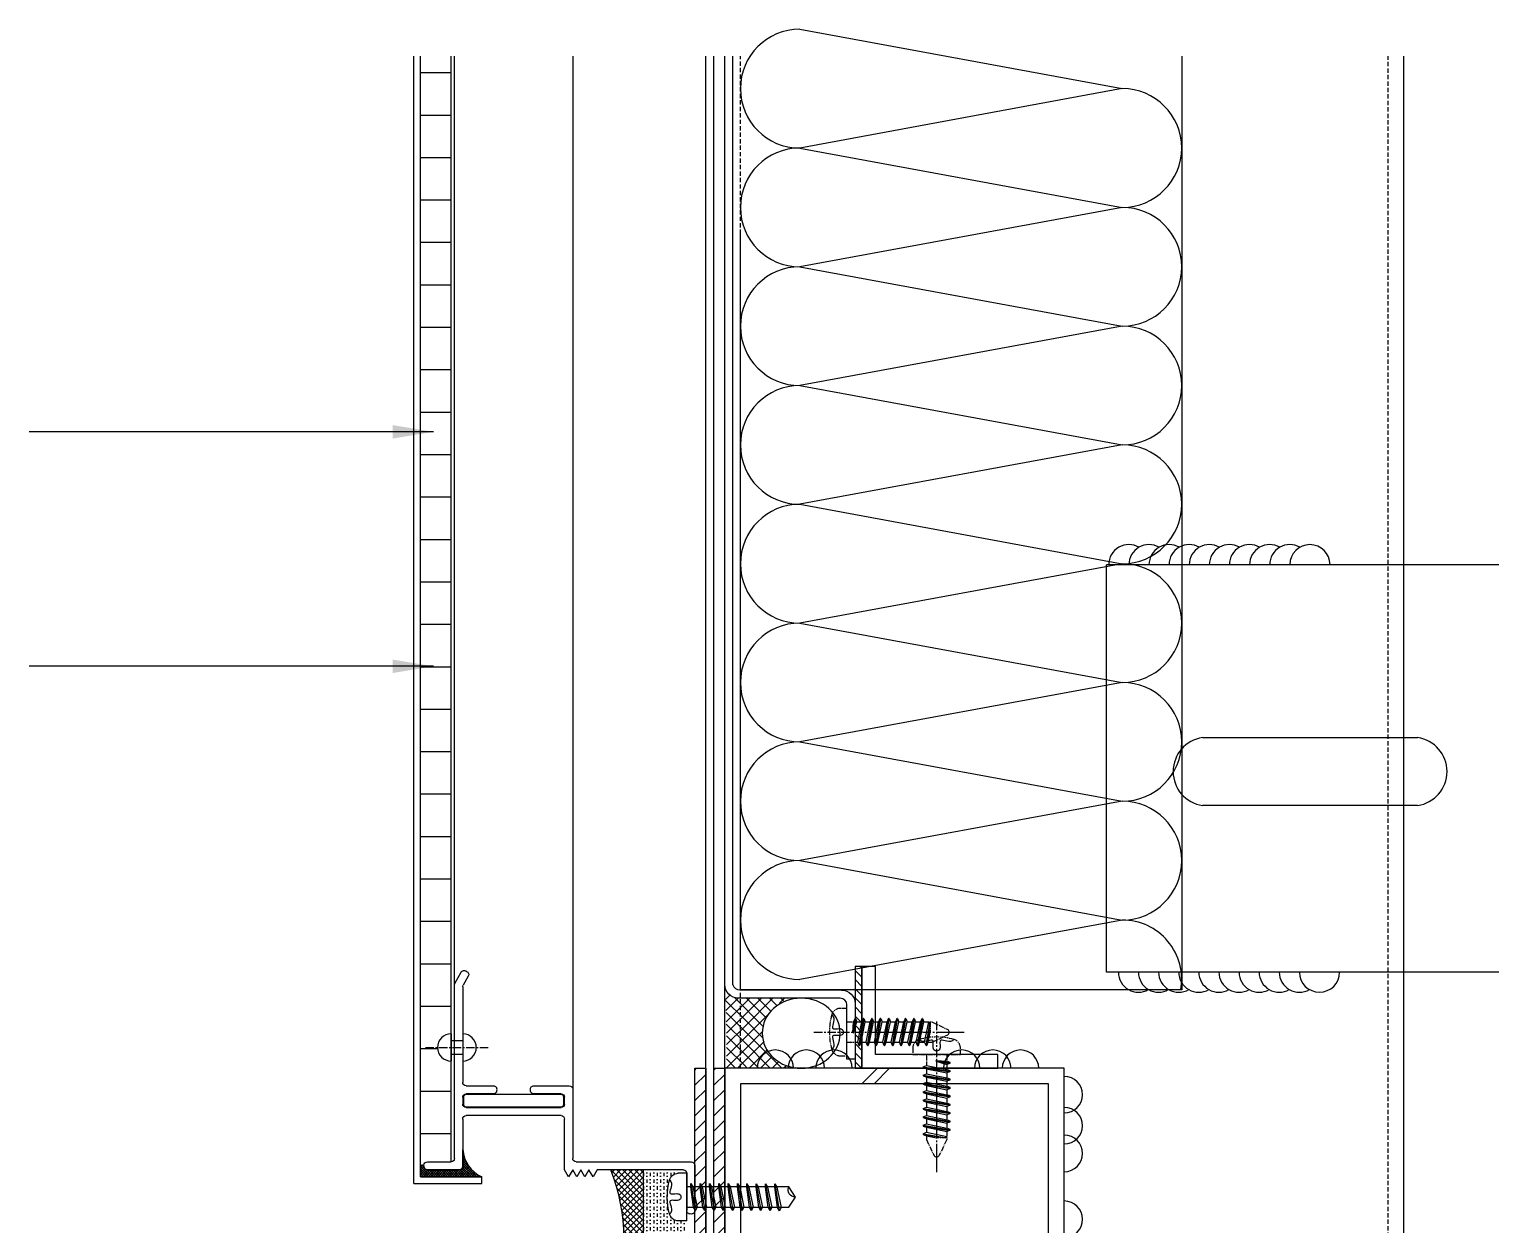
# Model space of a CAD drawing. Header units: millimetres. Extents: x 2352 to 12473, y 635 to 7997.
# Drawn here: x 5295.2 to 5510.4, y 1458.2 to 1634.3 of the extents above; entities that cross this region are included whole.
import ezdxf

# ---------------------------------------------------------------- set-up
doc = ezdxf.new("R2010")
doc.units = ezdxf.units.MM
for name, pattern in [('CENTER', [2, 1.25, -0.25, 0.25, -0.25]), ('CENTER2', [1.125, 0.75, -0.125, 0.125, -0.125]), ('HIDDEN', [9.524999999999999, 6.35, -3.175])]:
    doc.linetypes.add(name, pattern=pattern)
for name, color, linetype in [('1P', 9, 'CENTER'), ('5', 5, 'Continuous'), ('8', 8, 'Continuous'), ('BITS', 9, 'Continuous'), ('Bolt', 1, 'Continuous'), ('CEN1', 1, 'CENTER2'), ('Dims', 1, 'Continuous'), ('HAT', 5, 'Continuous'), ('insulation', 1, 'Continuous'), ('PART', 7, 'Continuous'), ('PE', 9, 'Continuous'), ('steel', 4, 'Continuous'), ('STN', 7, 'Continuous'), ('WALL', 3, 'Continuous')]:
    doc.layers.add(name, color=color, linetype=linetype)
doc.styles.get("Standard").update_dxf_attribs({"font": 'arial.ttf'})
doc.dimstyles.new('Telling', dxfattribs={"dimscale": 2, "dimtxt": 3, "dimasz": 3, "dimexe": 1, "dimexo": 3, "dimgap": 1, "dimtad": 1, "dimdec": 1, "dimrnd": 1, "dimdsep": 46, "dimtxsty": 'Standard', "dimcen": 3, "dimclrd": 1, "dimclre": 1, "dimclrt": 2, "dimadec": 0, "dimazin": 0, "dimtfac": 1, "dimtdec": 1, "dimtofl": 0, "dimtmove": 0, "dimatfit": 0, "dimfxl": 1, "dimtolj": 1, "dimtzin": 0, "dimlwe": -1, "dimarcsym": 0})

# ---------------------------------------------------------------- blocks, each defined once
blk = doc.blocks.new('al mold')
at = {"color": 4}
for p, q in [((-4.09999999995974, 37.41010205150217), (-4.100000000005821, 33.9000000000291)), ((-3.399999999935299, 37.91010205147899), (-3.599999999950351, 37.91010205150371)), ((-2.900000000008731, 32.70000000001746), (-2.899999999948099, 37.41010205150217)), ((-30.43756443470484, 33.33301270195449), (-32.01506350947628, 32.42224318649411)), ((-4.600000000005821, 33.4000000000291), (-30.18756443470484, 33.40000000006336)), ((-31.41506350944136, 31.38301270194957), (-30.11602540378517, 32.13301270194285)), ((-29.86602540378517, 32.20000000005172), (-15.80000000000291, 32.20000000001746)), ((-15.30000000000291, 31.70000000001746), (-15.30000000000291, 27.6930000000291)), ((-14.10000000003492, 27.6930000000291), (-14.10000000002037, 31.70000000001746)), ((-13.60000000000582, 32.20000000001746), (-12.60000000000582, 32.19999999998836)), ((-12.10000000002037, 31.69999999998836), (-12.10000000000582, 17.69999999998254)), ((-10.90000000000873, 17.70000000001164), (-10.89999999999418, 31.70000000001746)), ((-10.39999999999418, 32.20000000001746), (-3.400000000008731, 32.20000000001746)), ((-15.30000000000291, 21.713), (-15.30000000000291, 16.5)), ((-14.10000000000582, 17.69999999998254), (-14.10000000000582, 21.713)), ((-14.80000000000291, 16), (-4.600000000005821, 16)), ((-12.60000000000582, 17.19999999998254), (-13.60000000000582, 17.19999999998254)), ((-2.900000000008731, 17.20000000001164), (-10.40000000000873, 17.20000000001164)), ((-4.100000000005821, 15.5), (-4.100000000005821, -1.5)), ((-1.860769515449647, 16.60000000006403), (-2.900000000008731, 17.20000000001164)), ((-2.900000000008731, 16.00000000011642), (-1.860769515449647, 16.60000000006403)), ((-1.860769515435095, 15.4000000001688), (-2.900000000008731, 16.00000000011642)), ((-2.900000000008731, 14.80000000022119), (-1.860769515435095, 15.4000000001688)), ((-1.860769515449647, 14.20000000027358), (-2.900000000008731, 14.80000000022119)), ((-2.900000000023283, 13.60000000032596), (-1.860769515449647, 14.20000000027358)), ((-1.860769515464199, 13.00000000037835), (-2.900000000023283, 13.60000000032596)), ((-2.900000000023017, 12.40000000043929), (-1.860769515464199, 13.00000000037835)), ((-2.900000000008731, -0.2999999999883585), (-2.900000000023016, 12.40000000043929)), ((-3.600000000005821, -2), (3.100000000005821, -1.999999999984491)), ((3.100000000005821, -0.7999999999728498), (-2.400000000008731, -0.7999999999883585))]:
    blk.add_line(p, q, dxfattribs=at)
for centre, radius, start, end in [((-3.599999999950356, 37.41010205149432), 0.5000000000093863, 89.99999999999945, 179.9999999991003), ((-3.399999999935315, 37.41010205149177), 0.499999999987216, 1.1920210057681e-09, 89.99999999999818), ((-31.76506350947568, 31.98923048461069), 0.499999999992674, 120.0000000005641, 221.5369590342037), ((-30.18756443470334, 32.90000000006484), 0.4999999999985221, 90.00000000017099, 120.0000000002952), ((-4.600000000004521, 33.9000000000278), 0.4999999999987006, 269.9999999998511, 1.490026257175901e-10), ((-3.400000000008731, 32.70000000001746), 0.5, 270, 0), ((-31.66506350944503, 31.81602540386355), 0.5000000000206761, 198.4630409680796, 299.9999999991176), ((-29.86602540378341, 31.7000000000522), 0.4999999999995173, 90.00000000020151, 120.0000000002646), ((-15.80000000000291, 31.70000000001746), 0.5, 0, 90), ((-13.60000000001835, 31.70000000001544), 0.5000000000020215, 89.9999999985641, 179.9999999997688), ((-12.60000000002075, 31.69999999998798), 0.5000000000003766, 4.315376591806435e-11, 89.99999999828913), ((-10.3999999999938, 31.70000000001708), 0.5000000000003801, 90.00000000004356, 179.9999999999568), ((-14.79999999999523, 27.69300000002655), 0.5000000000076756, 179.9999999997073, 281.5369590290152), ((-14.60000000004933, 27.69300000003182), 0.500000000014406, 258.4630409702273, 359.9999999996886), ((-14.80000000001519, 21.71300000000086), 0.4999999999877215, 78.46304096648247, 180.0000000000985), ((-14.59999999999865, 21.71299999999758), 0.4999999999928271, 2.776497014770223e-10, 101.5369590345029), ((-13.60000000000582, 17.69999999998254), 0.5, 180, 270), ((-12.60000000000544, 17.69999999998216), 0.4999999999996216, 269.9999999999566, 4.356087691735729e-11), ((-10.40000000000911, 17.70000000001126), 0.4999999999996199, 179.9999999999564, 270.0000000000433), ((-14.80000000000291, 16.5), 0.5, 180, 270), ((-4.600000000005821, 15.5), 0.5, 0, 90), ((-3.600000000005821, -1.5), 0.5, 180, 270), ((-2.400000000008397, -0.2999999999880245), 0.500000000000334, 180.0000000000383, 269.9999999999617), ((3.100000000006552, -1.299999999974983), 0.5000000000021332, 348.4630409668031, 90.00000000008382), ((3.100000000006402, -1.499999999982236), 0.5000000000022559, 269.9999999999334, 11.53695903317965)]:
    blk.add_arc(centre, radius, start, end, dxfattribs=at)
blk = doc.blocks.new('A$C59F37337')
at = {"layer": '1P', "color": 1, "linetype": 'HIDDEN'}
blk.add_lwpolyline([(0.338621287521164, 0.9658895794630098), (0.5312915162230638, 1.19477642089555), (0.6198928884423367, 1.450536707102628), (0.6295817930677003, 1.7206970170148), (0.5855146189442166, 1.992783929620828), (0.5128477549169475, 2.254324023851268), (0.4367375899037143, 2.492843878665781), (0.3823405126913713, 2.695870073009473), (0.3748129121249804, 2.850929185842006), (0.432804375393971, 2.949783097435329), (0.5489372825559258, 3.001134893266908), (0.7093272118818277, 3.017922960170154), (0.900089741759075, 3.013085684949374), (1.107340450473203, 2.999561454423429), (1.317194916324297, 2.990288655396625), (1.515768717670653, 2.998205674702376), (1.689177432812357, 3.036250899115885), (1.825850710361919, 3.113411876350483), (1.92347448003602, 3.222872797551872), (1.982048741863764, 3.353867014731122), (2.001573495786943, 3.495627879884751), (1.982048741863764, 3.637388745038379), (1.92347448003602, 3.768382962203077), (1.825850710361919, 3.877843883389914), (1.689177432812357, 3.955004860624513), (1.515768717656101, 3.993050085052573), (1.317194916295193, 4.000967104343772), (1.107340450444099, 3.991694305302417), (0.9000897417299711, 3.97817007476192), (0.7093272118818277, 3.97333279954114), (0.5489372825413739, 3.990120866429834), (0.432804375393971, 4.041472662275964), (0.3748129121249804, 4.140326573854736), (0.3823405135062785, 4.295385687443968), (0.4367375967722182, 4.498411887040902), (0.5128477782000118, 4.736931756087188), (0.5855146741250792, 4.998471878009923), (0.6295819008682884, 5.270558836265309), (0.6198930747068516, 5.540719214294995), (0.5312918119907408, 5.796479595540632), (0.3386217290262721, 6.025366563429316)], dxfattribs=at)
at = {"layer": 'Bolt', "color": 1}
for p, q in [((2.866485618376828, 6.991258342262199), (1.603241132894254, 6.991258342262199)), ((2.866485618376828, 6.991258342145784), (2.866485618376828, 5.46192001490931)), ((2.866485618376828, 1.529335744889295), (2.866485618376828, 5.46192001490931)), ((2.874878151373196, 4.97548958459015), (17.88161741852127, 4.97548958464813)), ((3.464444549543259, 1.512687651825445), (4.128492074167298, 5.470175575035)), ((4.845133342161716, 1.512687651825445), (5.509180866785755, 5.470175575035)), ((6.225822134838381, 1.512687651825445), (6.88986965946242, 5.470175575035)), ((7.606510927515046, 1.512687651825445), (8.270558452080877, 5.470175575035)), ((8.987199720133503, 1.512687651825445), (9.651247244757542, 5.470175575035)), ((10.36788851281017, 1.512687651825445), (11.03193603743421, 5.470175575035)), ((11.73531724753411, 1.521381776699172), (12.39936477215815, 5.478869699908728)), ((13.10274598225806, 1.5300759015729), (13.7667935068821, 5.487563824782455)), ((14.470174716982, 1.538770026446628), (15.13422224160604, 5.496257949656183)), ((15.83760345170595, 1.547464151320355), (16.50165097632998, 5.504952074529911)), ((17.88161741852127, 4.97548958464813), (18.86648561837683, 3.495627879899075)), ((18.86648561837683, 3.495627879899075), (17.87886517818151, 2.007373642328275)), ((17.87886517818151, 2.007373642328275), (2.866485618435036, 2.00737364215388)), ((2.866485618376828, -2.582492697911221e-06), (2.866485618376828, 1.529335744743776)), ((2.866485618376828, -2.582347178758937e-06), (1.603241132894254, -2.582347178758937e-06))]:
    blk.add_line(p, q, dxfattribs=at)
at = {"layer": 'Bolt', "color": 1, "linetype": 'Continuous'}
blk.add_line((2.866485618435036, 1.739822318405686), (2.866485618435036, 5.251433441392919), dxfattribs=at)
at = {"layer": 'Bolt', "color": 1}
for points in [[(4.141528887870663, 5.482830296073416), (3.84474531563319, 4.979584393010782), (3.444732674768602, 2.011723938666591), (3.451184491590539, 1.521381776699172), (3.760871697413677, 2.011723938666591), (4.386697925823682, 4.979584393010782), (4.141528887870663, 5.476378425525809)], [(5.522217680547328, 5.482830296073416), (5.225434108251648, 4.979584393010782), (4.825421467387059, 2.011723938666591), (4.831873284208996, 1.521381776699172), (5.141560490032134, 2.011723938666591), (5.767386718500347, 4.979584393010782), (5.522217680547328, 5.476378425525809)], [(6.902906473165785, 5.482830296073416), (6.606122900928312, 4.979584393010782), (6.206110260063724, 2.011723938666591), (6.212562076827453, 1.521381776699172), (6.522249282650591, 2.011723938666591), (7.148075511118805, 4.979584393010782), (6.902906473165785, 5.476378425525809)], [(8.283595265784243, 5.482830296073416), (7.986811693604977, 4.979584393010782), (7.586799052740389, 2.011723938666591), (7.593250869504118, 1.521381776699172), (7.902938075327256, 2.011723938666591), (8.52876430379547, 4.979584393010782), (8.283595265784243, 5.476378425525809)], [(9.664284058460908, 5.482830296073416), (9.367500486223435, 4.979584393010782), (8.967487845417054, 2.011723938666591), (8.973939662180783, 1.521381776699172), (9.283626868003921, 2.011723938666591), (9.909453096413927, 4.979584393010782), (9.664284058460908, 5.476378425525809)], [(11.04497285113757, 5.482830296073416), (10.7481892789001, 4.979584393010782), (10.34817663803551, 2.011723938666591), (10.35462845485745, 1.521381776699172), (10.66431566068059, 2.011723938666591), (11.29014188909059, 4.979584393010782), (11.04497285113757, 5.476378425525809)], [(12.41240158586152, 5.491524420947144), (12.11561801362404, 4.98827851788451), (11.71560537275946, 2.020418063540319), (11.72205718958139, 1.5300759015729), (12.03174439540453, 2.020418063540319), (12.65757062381454, 4.98827851788451), (12.41240158586152, 5.485072550399536)], [(13.77983032058546, 5.500218545820871), (13.48304674834799, 4.996972642758237), (13.0830341074834, 2.029112188414047), (13.08948592430534, 1.538770026446628), (13.39917313012847, 2.029112188414047), (14.02499935853848, 4.996972642758237), (13.77983032058546, 5.493766675273264)], [(15.14725905530941, 5.508912670694599), (14.85047548307193, 5.005666767631965), (14.45046284220734, 2.037806313287774), (14.45691465902928, 1.547464151320355), (14.76660186485242, 2.037806313287774), (15.39242809326242, 5.005666767631965), (15.14725905530941, 5.502460800146991)], [(16.51468779003335, 5.517606795568327), (16.21790421779588, 5.014360892505692), (15.81789157693129, 2.046500438161502), (15.82434339375322, 1.556158276194083), (16.13403059957636, 2.046500438161502), (16.75985682798637, 5.014360892505692), (16.51468779003335, 5.511154925020719)]]:
    blk.add_lwpolyline(points, dxfattribs=at)
for centre, radius, start, end in [((1.60324130146364, 5.680444000833859), 1.310814341272848, 90.00000736962083, 164.7437715702928), ((9.613624817315213, 3.495627262126845), 9.61380586560537, 164.7437715706449, 195.256218429644), ((18.82668353201188, 2.454023469842468), 1.04236459704184, 87.81166195339638, 204.8997216168427), ((1.603241132894254, 1.310811979426262), 1.31081456174951, 195.2562184294334, 270)]:
    blk.add_arc(centre, radius, start, end, dxfattribs=at)
blk = doc.blocks.new('A$C1041300C')
at = {"layer": 'CEN1', "linetype": 'CENTER'}
blk.add_line((3.499998653744115, -7.232301868498325e-08), (3.499998653744115, 22.14709833574307), dxfattribs=at)
at = {"layer": 'CEN1'}
for p, q in [((1.999998653744115, 17.3769393296534), (3.12354821653571, 19.74987745612452)), ((4.999998653744115, 17.3769393296534), (3.876449090967071, 19.74987745612452)), ((1.999998653744115, 16.20282862207387), (1.999998653744115, 17.3769393296534)), ((4.999998653744115, 16.81551384876366), (4.999998653744115, 17.3769393296534)), ((1.999998653744115, 17.12083107503713), (3.535107884657918, 17.12083107503713)), ((1.999998653744115, 14.96989482287609), (1.999998653744115, 15.70366632682271)), ((4.999998653744115, 15.58128317828232), (4.999998653744115, 16.31635155352706)), ((4.999998653744115, 14.34834937908454), (4.999998653744115, 15.08212088303117)), ((1.999998653744115, 13.7369610236783), (1.999998653744115, 14.47073252762493)), ((1.999998653744115, 12.50402722448052), (1.999998653744115, 13.23779872842715)), ((4.999998653744115, 13.11541557988676), (4.999998653744115, 13.84918708383339)), ((1.999998653744115, 11.27109342528274), (1.999998653744115, 12.00486492922937)), ((1.999998653744115, 10.03815962608496), (1.999998653744115, 10.77193113003159)), ((4.999998653744115, 11.88248178068898), (4.999998653744115, 12.6162532846356)), ((4.999998653744115, 10.6495479814912), (4.999998653744115, 11.38331948543782)), ((1.999998653744115, 8.805225826887181), (1.999998653744115, 9.538997330833809)), ((4.999998653744115, 9.416614182293415), (4.999998653744115, 10.15038568624004)), ((4.999998653744115, 8.183680383095634), (4.999998653744115, 8.917451887042262)), ((1.999998653744115, 7.5722920276894), (1.999998653744115, 8.306063531636028)), ((1.999998653744115, 6.339358228491619), (1.999998653744115, 7.073129732438247)), ((4.999998653744115, 6.950746583897853), (4.999998653744115, 7.684518087844481)), ((6.999998653744115, 4.875604595887125), (-1.346255885437131e-06, 4.875604595887125)), ((-1.346255885437131e-06, 4.875604595887125), (-1.346255885437131e-06, 3.881604595881072)), ((1.999998653744115, 4.875604595887125), (1.999998653744115, 5.840195933240466)), ((4.999998653744115, 4.875604595887125), (4.999998653744115, 6.451584288661252)), ((6.999998653744115, 3.881604595881072), (6.999998653744115, 4.875604595887125))]:
    blk.add_line(p, q, dxfattribs=at)
at = {"layer": 'CEN1', "linetype": 'Continuous'}
for p, q in [((5.487659101054305, 15.28127794670581), (1.503524978994392, 15.93592182561406)), ((1.513310942988028, 16.00367155838467), (1.999998653744115, 16.20282862207387)), ((1.522763871689676, 15.89785227704851), (1.999998653744115, 15.70366632682271)), ((5.478206172352657, 15.38709722804197), (1.562346240432817, 16.03193561009539)), ((5.487659101054305, 16.5155086172017), (1.999998653744115, 17.12083107503713)), ((4.999998653744115, 16.31635155352706), (1.999998653744115, 16.93789699730405)), ((4.999998653744115, 15.58128317828232), (1.999998653744115, 16.20282862207387)), ((4.999998653744115, 15.08212088303117), (1.999998653744115, 15.70366632682271)), ((5.478206172352657, 16.62132789853786), (2.247834591486026, 17.12083107503713)), ((4.999998653744115, 16.81551384877821), (3.535107884657918, 17.12083107503713)), ((5.478206172352657, 16.62132789853786), (4.999998653744115, 16.81551384877821)), ((5.487660077691544, 16.5155086172017), (4.999998653744115, 16.31635155352706)), ((5.478206172352657, 15.38709722804197), (4.999998653744115, 15.58128317828232)), ((5.487660077691544, 15.28127794670581), (4.999998653744115, 15.08212088303117)), ((5.487659101054305, 14.04834414750803), (1.503524978994392, 14.70298802641628)), ((5.487659101054305, 12.8154103483248), (1.503524978994392, 13.4700542272185)), ((1.513310942988028, 14.77073775918689), (1.999998653744115, 14.96989482287609)), ((1.513310942988028, 13.53780395998911), (1.999998653744115, 13.7369610236783)), ((1.522763871689676, 14.66491847785073), (1.999998653744115, 14.47073252762493)), ((1.522763871689676, 13.43198467865295), (1.999998653744115, 13.23779872842715)), ((5.478206172352657, 14.15416342884419), (1.562346240432817, 14.79900181089761)), ((5.478206172352657, 12.9212296296464), (1.562346240432817, 13.56606801169983)), ((4.999998653744115, 14.34834937908454), (1.999998653744115, 14.96989482287609)), ((4.999998653744115, 13.84918708383339), (1.999998653744115, 14.47073252762493)), ((4.999998653744115, 13.11541557988676), (1.999998653744115, 13.7369610236783)), ((4.999998653744115, 12.6162532846356), (1.999998653744115, 13.23779872842715)), ((5.478206172352657, 14.15416342884419), (4.999998653744115, 14.34834937908454)), ((5.487660077691544, 14.04834414750803), (4.999998653744115, 13.84918708383339)), ((5.478206172352657, 12.9212296296464), (4.999998653744115, 13.11541557988676)), ((5.487659101054305, 11.58247654912702), (1.503524978994392, 12.23712042802072)), ((5.487659101054305, 10.34954274992924), (1.503524978994392, 11.00418662882294)), ((1.513310942988028, 12.30487016079132), (1.999998653744115, 12.50402722448052)), ((1.513310942988028, 11.07193636159354), (1.999998653744115, 11.27109342528274)), ((1.522763871689676, 12.19905087945517), (1.999998653744115, 12.00486492922937)), ((1.522763871689676, 10.96611708027194), (1.999998653744115, 10.77193113003159)), ((5.478206172352657, 11.68829583046318), (1.562346240432817, 12.33313421250205)), ((5.478206172352657, 10.45536203126539), (1.562346240432817, 11.10020041330426)), ((4.999998653744115, 11.88248178068898), (1.999998653744115, 12.50402722448052)), ((4.999998653744115, 11.38331948543782), (1.999998653744115, 12.00486492922937)), ((4.999998653744115, 10.6495479814912), (1.999998653744115, 11.27109342528274)), ((4.999998653744115, 10.15038568624004), (1.999998653744115, 10.77193113003159)), ((5.487660077691544, 12.8154103483248), (4.999998653744115, 12.6162532846356)), ((5.478206172352657, 11.68829583046318), (4.999998653744115, 11.88248178068898)), ((5.487660077691544, 11.58247654912702), (4.999998653744115, 11.38331948543782)), ((5.487659101054305, 9.116608950731461), (1.503524978994392, 9.771252829625155)), ((1.513310942988028, 9.839002562410315), (1.999998653744115, 10.03815962608496)), ((1.513310942988028, 8.606068763212534), (1.999998653744115, 8.805225826887181)), ((1.522763871689676, 9.733183281074162), (1.999998653744115, 9.538997330833809)), ((5.478206172352657, 9.222428232067614), (1.562346240432817, 9.867266614106484)), ((5.478206172352657, 7.989494432869833), (1.562346240432817, 8.634332814908703)), ((4.999998653744115, 9.416614182293415), (1.999998653744115, 10.03815962608496)), ((4.999998653744115, 8.917451887042262), (1.999998653744115, 9.538997330833809)), ((4.999998653744115, 8.183680383095634), (1.999998653744115, 8.805225826887181)), ((5.478206172352657, 10.45536203126539), (4.999998653744115, 10.6495479814912)), ((5.487660077691544, 10.34954274992924), (4.999998653744115, 10.15038568624004)), ((5.478206172352657, 9.222428232067614), (4.999998653744115, 9.416614182293415)), ((5.487660077691544, 9.116608950731461), (4.999998653744115, 8.917451887042262)), ((5.487659101054305, 7.88367515153368), (1.503524978994392, 8.538319030427374)), ((5.487659101054305, 6.650741352335899), (1.503524978994392, 7.305385231229593)), ((1.513310942988028, 7.373134964014753), (1.999998653744115, 7.5722920276894)), ((1.522763871689676, 8.50024948187638), (1.999998653744115, 8.306063531636028)), ((1.522763871689676, 7.2673156826786), (1.999998653744115, 7.073129732438247)), ((5.478206172352657, 6.756560633672052), (1.562346240432817, 7.401399015710922)), ((4.999998653744115, 7.684518087844481), (1.999998653744115, 8.306063531636028)), ((4.999998653744115, 6.950746583897853), (1.999998653744115, 7.5722920276894)), ((4.999998653744115, 6.451584288661252), (1.999998653744115, 7.073129732438247)), ((5.478206172352657, 7.989494432869833), (4.999998653744115, 8.183680383095634)), ((5.487660077691544, 7.88367515153368), (4.999998653744115, 7.684518087844481)), ((5.478206172352657, 6.756560633672052), (4.999998653744115, 6.950746583897853)), ((5.487660077691544, 6.650741352335899), (4.999998653744115, 6.451584288661252)), ((3.553274688922102, 5.737208916936652), (1.502551265817601, 6.072451432031812)), ((1.512337229811237, 6.140201164816972), (1.999998653744115, 6.339358228491619)), ((1.521790158498334, 6.034381883480819), (1.999998653744115, 5.840195933240466)), ((3.571277151422692, 5.839092326525133), (1.561372527241474, 6.168465216513141)), ((3.571277151422692, 5.839092326525133), (1.999998653744115, 6.339358228491619)), ((3.553274688922102, 5.737208916936652), (1.999998653744115, 5.840195933240466))]:
    blk.add_line(p, q, dxfattribs=at)
at = {"layer": 'CEN1'}
blk.add_lwpolyline([(0.9512557543348521, 2.629158046038356), (1.176022271232796, 2.82882168739161), (1.430105659470428, 2.925517006457085), (1.700517437202507, 2.94393250689609), (1.974269122598344, 2.90875669234083), (2.238372233827249, 2.844678066452616), (2.479838289014879, 2.776385132863652), (2.685678806359647, 2.728566395235248), (2.842905304001761, 2.725910357214161), (2.942897901360993, 2.786734601890203), (2.99451112296083, 2.903873030256364), (3.010968094560667, 3.063788622748689), (3.005491941934451, 3.252944359803223), (2.991305790841579, 3.457803221856011), (2.981632767055999, 3.664828189343098), (2.989695996351657, 3.860482242715079), (3.028718604487949, 4.031228362408001), (3.107878925264231, 4.165785698758555), (3.220176124508725, 4.261898081880645), (3.354564576045959, 4.319565511745168), (3.499998653744115, 4.338787988381227), (3.645432731456822, 4.319565511745168), (3.779821182994056, 4.261898081880645), (3.89211838223855, 4.165785698758555), (3.971278703014832, 4.031228362408001), (4.010301311151125, 3.860482242715079), (4.018364540446782, 3.664828189343098), (4.008691516661202, 3.457803221856011), (3.99450536556833, 3.252944359803223), (3.989029212942114, 3.063788622748689), (4.005486184541951, 2.903873030256364), (4.057099406141788, 2.786734601890203), (4.15709200350102, 2.725910357214161), (4.314318501448724, 2.728566395584494), (4.520159020932624, 2.776385135643068), (4.761625081970124, 2.844678075838601), (5.025728204549523, 2.908756714576157), (5.299479908673675, 2.943932550333557), (5.569891714345431, 2.925517081515864), (5.823975141582196, 2.828821806586348), (6.048741710357717, 2.629158223979175)], dxfattribs=at)
at = {"layer": 'CEN1', "linetype": 'Continuous'}
for centre, radius, start, end in [((3.499998653744115, 19.48468763688288), 0.4604786335005783, 35.16271065099291, 144.8372893490071), ((1.593521665257867, 15.95750563842012), 0.092548723075396, 150.0753500000829, 220.1338790000141), ((5.407449355436256, 16.56167453716625), 0.09254929831818978, 330.0753500000829, 40.13387999998038), ((5.407449355436256, 15.32744386668492), 0.09254929831818978, 330.0753500000829, 40.13387999998038), ((1.593521665257867, 14.72457183922234), 0.092548723075396, 150.0753500000829, 220.1338790000141), ((1.593521665257867, 13.49163804002455), 0.092548723075396, 150.0753500000829, 220.1338790000141), ((5.407449355436256, 14.09451006748714), 0.09254929831818978, 330.0753500000829, 40.13387999998038), ((5.407449355436256, 12.86157626828935), 0.09254929831818978, 330.0753500000829, 40.13387999998038), ((1.593521665257867, 12.25870424082677), 0.092548723075396, 150.0753500000829, 220.1338790000141), ((1.593521665257867, 11.02577044162899), 0.092548723075396, 150.0753500000829, 220.1338790000141), ((5.407449355436256, 11.62864246909157), 0.09254929831818978, 330.0753500000829, 40.13387999998038), ((1.593521665257867, 9.792836642431212), 0.092548723075396, 150.0753500000829, 220.1338790000141), ((5.407449355436256, 10.39570866989379), 0.09254929831818978, 330.0753500000829, 40.13387999998038), ((5.407449355436256, 9.162774870696012), 0.09254929831818978, 330.0753500000829, 40.13387999998038), ((1.593521665257867, 8.55990284323343), 0.092548723075396, 150.0753500000829, 220.1338790000141), ((1.593521665257867, 7.32696904403565), 0.092548723075396, 150.0753500000829, 220.1338790000141), ((5.407449355436256, 7.929841071498231), 0.09254929831818978, 330.0753500000829, 40.13387999998038), ((5.407449355436256, 6.69690727230045), 0.09254929831818978, 330.0753500000829, 40.13387999998038), ((1.592547952066525, 6.094035244837869), 0.09254929831818978, 150.0753500000829, 220.1338790000141), ((3.532022934770794, 5.793502625994734), 0.060163949408453, 290.6850699997776, 49.27288000020389)]:
    blk.add_arc(centre, radius, start, end, dxfattribs=at)
at = {"layer": 'CEN1'}
for centre, radius, start, end in [((1.300824739213567, 3.88213462618296), 1.300826193443084, 180.0233455472083, 254.4113847707092), ((3.499998417843017, 11.6392371722759), 9.363632576391865, 254.2050207283972, 285.7949832713291), ((5.699172664317302, 3.882134687373764), 1.300826097444183, 285.588619205721, 359.9766517547331)]:
    blk.add_arc(centre, radius, start, end, dxfattribs=at)
blk = doc.blocks.new('111')
at = {"color": 8, "linetype": 'HIDDEN'}
blk.add_line((1764.312698567124, -990.8855611533224), (1764.312698567124, -1003.670441484002), dxfattribs=at)
at = {"layer": 'WALL', "lineweight": 30, "ltscale": 6, "rotation": 180}
blk.add_blockref('A$C1041300C', (1767.812697220794, -981.5099565575401), dxfattribs=at)

msp = doc.modelspace()

# ---------------------------------------------------------------- hatches: boundary and pattern name
at = {"linetype": 'Continuous'}
h = msp.add_hatch(dxfattribs=at)
h.set_pattern_fill('ANSI31', color=1, scale=0.3, angle=-1.399444059843948e-13, style=0)
h.set_pattern_definition([(315.0000000000001, (12385.36328404355, 4633.962994851507), (-0.6735192090801854, -0.6735192090801875), [])])
h.paths.add_polyline_path([(5416.808460461951, 1481.283230572342), (5417.80846046521, 1481.283230572342), (5417.810440555724, 1496.283230572342), (5416.81044055293, 1496.283230572342)])
h = msp.add_hatch(dxfattribs=at)
h.set_pattern_fill('ANSI31', color=1, scale=0.5, angle=-90.00000000000004, style=0)
h.set_pattern_definition([(44.99999999999999, (3192.775311893594, -11181.42263400533), (1.122532015133644, -1.122532015133644), [])])
h.paths.add_polyline_path([(5393.20846044393, 1481.267223850809), (5394.808460444023, 1481.267223850809), (5394.808460444023, 1431.299237293875), (5393.208460425303, 1431.299237293875)])
h = msp.add_hatch(dxfattribs=at)
h.set_pattern_fill('ANSI31', color=1, scale=0.5, angle=-90.00000000000004, style=0)
h.set_pattern_definition([(44.99999999999999, (3195.575311912267, -11181.42263400533), (1.122532015133644, -1.122532015133644), [])])
h.paths.add_polyline_path([(5396.008460462603, 1481.267223850809), (5397.608460462463, 1481.267223850809), (5397.608460462463, 1431.299237293875), (5396.008460443976, 1431.299237293875)])
h = msp.add_hatch()
h.set_pattern_fill('ANSI37', color=9, scale=5, angle=-90.00000000000001)
h.set_pattern_definition([(315, (595717.1411439977, 2938107.892185353), (0.4419417382415923, 0.4419417382415921), []), (44.99999999999999, (595717.1411439977, 2938107.892185353), (-0.4419417382415921, 0.4419417382415923), [])])
h.paths.add_polyline_path([(5385.599856571215, 1446.263230557652), (5385.599856571215, 1456.283230558136), (5382.748594068494, 1456.283230558136, -0.09592227088804034), (5380.808460430978, 1446.263230557652)])
h.paths.add_polyline_path([(5385.599856571215, 1456.283230558136), (5385.599856571215, 1466.303230557689), (5380.808460431327, 1466.303230557689, -0.09592227088226533), (5382.748594068494, 1456.283230558136)])
h = msp.add_hatch()
h.set_pattern_fill('MUDST', color=9, scale=2, angle=-90.00000000000001)
h.set_pattern_definition([(270, (595716.6411439977, 2938107.892185353), (0.4999999999999998, -1), [0.5, -0.5, 0, -0.5, 0, -0.5])])
edge = h.paths.add_edge_path()
edge.add_arc((5391.453078174884, 1446.763230557652), 0.5, -90.00000000000001, -1.272221872585407e-14)
edge.add_line((5391.953078174884, 1446.763230557652), (5391.873308096214, 1446.763230559846))
edge.add_line((5391.873308096214, 1446.763230559846), (5390.880368280823, 1446.763230559846))
edge.add_arc((5390.757398604279, 1448.082244216214), 1.324733394700508, -164.5402887624806, -84.67379530047782, ccw=False)
edge.add_arc((5398.755599629631, 1450.258861639906), 9.61380586503861, 164.7437815688066, 195.2562284298098, ccw=False)
edge.add_arc((5390.774925620594, 1452.421876886268), 1.34527850357386, 82.13213976725012, 164.180980656934, ccw=False)
edge.add_line((5390.959079319648, 1453.754491484456), (5391.953078174884, 1453.754491484456))
edge.add_line((5391.953078174884, 1453.754491484456), (5391.953078174884, 1456.283230558136))
edge.add_line((5391.953078174884, 1456.283230558136), (5385.599856571215, 1456.283230559543))
edge.add_line((5385.599856571215, 1456.283230559543), (5385.599856571215, 1446.263230557652))
edge.add_line((5385.599856571215, 1446.263230557652), (5391.453078174884, 1446.263230557652))
edge = h.paths.add_edge_path()
edge.add_line((5391.953078174884, 1456.283230558136), (5391.953078174884, 1458.811969635507))
edge.add_line((5391.953078174884, 1458.811969635507), (5390.960138235046, 1458.811969635507))
edge.add_arc((5390.775191022093, 1460.144787857364), 1.345589047254665, -164.17569845243418, -82.09985653899491, ccw=False)
edge.add_arc((5398.755599629166, 1462.307600715567), 9.61380586503861, 164.7437815688066, 195.2562284298098, ccw=False)
edge.add_arc((5390.775165812856, 1464.470248082993), 1.345609914203037, 82.14446336961299, 164.1686976660799, ccw=False)
edge.add_line((5390.95907817482, 1465.803230560116), (5391.953078174884, 1465.803230557689))
edge.add_arc((5391.453078174884, 1465.803230557689), 0.5, -1.272221872585407e-14, 89.99999999999999)
edge.add_line((5391.453078174884, 1466.303230557689), (5385.599856571215, 1466.303230560435))
edge.add_line((5385.599856571215, 1466.303230560435), (5385.599856571215, 1456.283230559543))
edge.add_line((5385.599856571215, 1456.283230559543), (5391.953078174884, 1456.283230558136))
at = {"layer": '8', "linetype": 'Continuous'}
h = msp.add_hatch(dxfattribs=at)
h.set_pattern_fill('_USER', color=256, scale=1.2, angle=135, style=0, double=1, pattern_type=0)
h.set_pattern_definition([(225, (-1592.523711034519, -1997.803855511724), (-0.848528137423857, 0.8485281374238569), []), (135, (-1592.523711034519, -1997.803855511724), (0.8485281374238569, 0.8485281374238571), [])])
edge = h.paths.add_edge_path()
edge.add_ellipse((5408.363635770089, 1486.496612102594), major_axis=(-3.636901274422178, 3.63690127442218), ratio=0.9999999999958953, start_angle=307.8328772171501, end_angle=501.9231609299089)
edge.add_line((5408.31206085677, 1481.390758753856), (5401.791238421618, 1481.390758753856))
edge.add_arc((5401.791238420687, 1476.890758753158), 4.500000000852651, 89.9999999898906, 106.7914471044692)
edge.add_line((5400.491238421338, 1481.198890599757), (5400.491660853892, 1491.604830564334))
edge.add_line((5400.491660853892, 1491.604830564334), (5409.005340925461, 1491.59977937919))
edge = h.paths.add_edge_path()
edge.add_arc((5264.816054309995, 1485.040042667053), 133.0490276276789, 358.43367953655, 363.5524337341618)
edge.add_arc((5399.514943803239, 1493.60058446099), 1.931630551329373, 189.4324547641147, 226.8648745473781)
edge.add_line((5398.194246900312, 1492.190990094663), (5398.861065472287, 1491.699898552251))
edge.add_line((5398.861065472287, 1491.699898552251), (5399.608460462696, 1491.580281878225))
edge.add_line((5399.608460462696, 1491.580281878225), (5400.491660853892, 1491.604830564334))
edge.add_line((5400.491660853892, 1491.604830564334), (5400.491238421338, 1481.403274650089))
edge.add_line((5400.491238421338, 1481.403274650089), (5397.815368861236, 1481.403274650089))
at = {"layer": 'HAT'}
h = msp.add_hatch(dxfattribs=at)
h.set_pattern_fill('LINE', color=1, scale=50, angle=180, style=0)
h.set_pattern_definition([(180, (-2002763.45942645, 83602.91645963187), (-7.654042494670958e-16, -6.25), [])])
edge = h.paths.add_edge_path()
edge.add_line((5357.308460431217, 1630.326359554951), (5352.808460430984, 1630.326359554965))
edge.add_line((5352.808460430984, 1630.326359554965), (5352.808460431217, 1466.903230560798))
edge.add_arc((5353.053409405096, 1466.807740977427), 0.2629035190772195, 21.297557040412926, 158.7024428318301, ccw=False)
edge.add_line((5353.298358379208, 1466.90323056026), (5353.298358379208, 1467.003230560367))
edge.add_arc((5353.798358379208, 1467.003230560367), 0.5000000000072758, 90, 180, ccw=False)
edge.add_line((5353.798358379208, 1467.503230560382), (5357.30846043145, 1467.503230560425))
edge.add_line((5357.30846043145, 1467.503230560425), (5357.30846043145, 1482.346243261534))
edge.add_arc((5357.308460431217, 1484.346243261534), 2, 89.99999999666488, 270.00000000333506, ccw=False)
edge.add_line((5357.308460431217, 1486.346243261534), (5357.308460431217, 1630.326359554951))
at = {"layer": 'PE'}
h = msp.add_hatch(dxfattribs=at)
h.set_pattern_fill('ANSI37', color=251, scale=2, angle=89.99999999999999)
h.set_pattern_definition([(135, (42634.74020393663, -23795.69877450709), (-0.1767766952966369, -0.1767766952966368), []), (225, (42634.74020393663, -23795.69877450709), (0.1767766952966368, -0.1767766952966369), [])])
h.paths.add_polyline_path([(5352.808460430751, 1465.283230559609), (5352.808460430751, 1466.903230559488, -0.6834645350742955), (5353.298358379441, 1466.903230559721), (5353.298358379441, 1466.803230559395, 0.4142135623340931), (5353.798358379441, 1466.303230559628), (5358.508460430938, 1466.303230559628, 0.4142135623694755), (5359.008460430938, 1466.803230559628), (5359.008460430938, 1469.309293657017, 0.2665383191581536), (5361.808460431217, 1465.283230559609)])

# ---------------------------------------------------------------- linework, layer by layer
at = {"color": 4, "linetype": 'ByBlock'}
for p, q in [((5375.208460430891, 1630.326359554951), (5375.208460430658, 1468.003230560513)), ((5397.60846046223, 1299.279920236513), (5397.60846046223, 1630.326359568164)), ((5497.608460462463, 1299.279920236499), (5497.60846046223, 1630.326359568178))]:
    msp.add_line(p, q, dxfattribs=at)
at = {"color": 1, "linetype": 'HIDDEN', "ltscale": 0.1}
for p, q in [((5399.90846046251, 1481.283230572342), (5399.908460462742, 1630.326359568149)), ((5495.308460461951, 1299.279920236499), (5495.308460461718, 1630.326359568178)), ((5399.908632440536, 1481.283230569315), (5399.908632440303, 1604.369914250783))]:
    msp.add_line(p, q, dxfattribs=at)
at = {"color": 1, "linetype": 'HIDDEN', "ltscale": 0.5}
for p, q in [((5417.798847642771, 1478.983230572296), (5420.09884764305, 1481.283230572342)), ((5419.600081225901, 1478.983230572063), (5421.90008122618, 1481.283230572342))]:
    msp.add_line(p, q, dxfattribs=at)
at = {"color": 9}
msp.add_line((5385.599856571215, 1466.303230557689), (5385.599856571215, 1446.263230557652), dxfattribs=at)
at = {"color": 2, "linetype": 'Continuous'}
for points in [[(5416.808460461951, 1481.283230572342), (5417.80846046521, 1481.283230572342), (5417.810440555724, 1496.283230572342), (5416.81044055293, 1496.283230572342)], [(5393.20846044393, 1481.267223850809), (5394.808460444023, 1481.267223850809), (5394.808460444023, 1431.299237293875), (5393.208460425303, 1431.299237293875)], [(5396.008460462603, 1481.267223850809), (5397.608460462463, 1481.267223850809), (5397.608460462463, 1431.299237293875), (5396.008460443976, 1431.299237293875)]]:
    msp.add_lwpolyline(points, close=True, dxfattribs=at)
msp.add_lwpolyline([(5417.810440555724, 1496.283230572342), (5417.810440555724, 1481.283230572342), (5437.810440555724, 1481.283230572342), (5437.810440555724, 1483.283230572342), (5419.810440555724, 1483.283230572342), (5419.810440555724, 1496.283230572342)], close=True)
at = {"color": 3, "linetype": 'ByBlock'}
for points in [[(5397.60846046223, 1431.283230572342), (5447.60846046223, 1431.283230572153), (5447.608460462696, 1481.283230572153), (5397.608460462696, 1481.283230572342)], [(5399.90846046251, 1433.583230572389), (5445.308460462416, 1433.5832305722), (5445.308460462416, 1478.983230572107), (5399.90846046251, 1478.983230572296)]]:
    msp.add_lwpolyline(points, close=True, dxfattribs=at)
at = {"color": 1, "linetype": 'ByBlock'}
for centre, radius, start, end in [((5457.129092221658, 1555.437545926383), 2.962769724428654, 60.00000000035816, 180), ((5460.091861946086, 1555.437545926383), 2.962769724428654, 60.00000000035816, 180), ((5463.054631670515, 1555.437545926383), 2.962769724428654, 60.00000000035816, 180), ((5466.017401394944, 1555.437545926383), 2.962769724428654, 60.00000000035816, 180), ((5468.980171119372, 1555.437545926383), 2.962769724428654, 60.00000000035816, 180), ((5471.942940843801, 1555.437545926383), 2.962769724428654, 60.00000000035816, 180), ((5474.90571056823, 1555.437545926383), 2.962769724428654, 60.00000000035816, 180), ((5477.868480292658, 1555.437545926383), 2.962769724428654, 60.00000000035816, 180), ((5480.831250017087, 1555.437545926383), 2.962769724428654, 60.00000000035816, 180), ((5483.794019741516, 1555.437545926383), 2.962769724515965, 0, 180), ((5458.541934474415, 1495.437545926383), 2.962769724428654, 180, 299.9999999996418), ((5461.504704198844, 1495.437545926383), 2.962769724428654, 180, 299.9999999996418), ((5464.467473923272, 1495.437545926383), 2.962769724428654, 180, 299.9999999996418), ((5467.430243647701, 1495.437545926383), 2.962769724428654, 180, 299.9999999996418), ((5470.39301337213, 1495.437545926383), 2.962769724428654, 180, 299.9999999996418), ((5473.355783096558, 1495.437545926383), 2.962769724428654, 180, 299.9999999996418), ((5476.318552820987, 1495.437545926383), 2.962769724428654, 180, 299.9999999996418), ((5479.281322545416, 1495.437545926383), 2.962769724428654, 180, 299.9999999996418), ((5482.244092269844, 1495.437545926383), 2.962769724428654, 180, 299.9999999996418), ((5485.206861994273, 1495.437545926383), 2.962769724515965, 180, 0), ((5405.048608714293, 1481.283230572575), 2.688518668757752, 0, 180), ((5409.620058344255, 1481.283230572575), 2.688518668757752, 0, 180), ((5413.705993269148, 1481.283230572575), 2.688518668757752, 0, 180), ((5432.511134915563, 1481.283230572386), 2.688518668757752, 0, 180), ((5437.082584545526, 1481.283230572386), 2.688518668757752, 0, 180), ((5441.168519469953, 1481.283230572386), 2.688518668757752, 0, 180), ((5447.60846046223, 1477.387059137487), 2.688518668757752, 270, 90), ((5447.60846046223, 1472.815609507292), 2.688518668757752, 270, 90), ((5447.60846046223, 1468.729674582864), 2.688518668757752, 270, 90), ((5447.608460462696, 1459.040699566103), 2.688518668757752, 270, 90)]:
    msp.add_arc(centre, radius, start, end, dxfattribs=at)
at = {"color": 5}
msp.add_arc((5355.903917875527, 1456.283230558136), 26.8446761929564, 338.0832898691462, 21.91671012832809, dxfattribs=at)
at = {"layer": '5', "linetype": 'ByBlock'}
msp.add_line((5398.807692204879, 1493.543586169937, -5.964961060232385e-09), (5398.807692205111, 1630.326359568164, -5.964961060232385e-09), dxfattribs=at)
at = {"layer": '5', "linetype": 'ByBlock', "elevation": -5.964961060232385e-09}
msp.add_lwpolyline([(5398.807692204879, 1493.543586169937, 0.3067575731138748), (5399.808460462416, 1492.805203657001), (5414.808460461951, 1492.798867167308, -0.414213562373095), (5416.808460461951, 1490.798867167308), (5416.808460461951, 1482.598867167122), (5415.60846046223, 1482.598867167122), (5415.60846046223, 1490.598867167122, 0.414213562373095), (5414.60846046223, 1491.598867167122), (5399.608460462696, 1491.605203657047, -0.414213562373095), (5397.608460462696, 1493.605203657047), (5397.608460462696, 1493.805203657001)], format="xyb", dxfattribs=at)
at = {"layer": '8', "linetype": 'Continuous', "extrusion": (0, 0, -1)}
msp.add_ellipse((5408.866299759175, 1486.441048869732, -2.982480528374693e-09), major_axis=(-5.742160702917317, -7.032002603239562e-16), ratio=0.8986588464251173, dxfattribs=at)
at = {"layer": 'BITS', "color": 1}
for p, q in [((5357.308460431217, 1486.346243261534), (5357.308460431217, 1482.346243261534)), ((5357.308460431217, 1485.346243261534), (5359.008460430938, 1485.346243261534)), ((5357.308460431217, 1483.346243261534), (5359.008460430938, 1483.346243261534))]:
    msp.add_line(p, q, dxfattribs=at)
at = {"layer": 'BITS'}
msp.add_line((5359.008460430938, 1486.346243261534), (5359.008460430938, 1482.346243261534), dxfattribs=at)
at = {"layer": 'BITS', "color": 1, "linetype": 'CENTER'}
msp.add_line((5353.509857441342, 1484.346243261534), (5362.9443417164, 1484.346243261534), dxfattribs=at)
at = {"layer": 'BITS', "color": 1}
msp.add_arc((5357.308460431217, 1484.346243261534), 1.999999999999972, 90, 270, dxfattribs=at)
at = {"layer": 'BITS'}
msp.add_arc((5359.008460430938, 1484.346243261534), 1.999999999999972, 270, 90, dxfattribs=at)
at = {"layer": 'insulation'}
for p, q in [((5408.655309728856, 1634.302204256979, -5.964961060232385e-09), (5456.163002036556, 1625.556050410829, -5.964961060232385e-09)), ((5456.163002036556, 1625.556050410829, -5.964961060232385e-09), (5408.655309728856, 1616.809896564679, -5.964961060232385e-09)), ((5408.655309728856, 1616.809896564679, -5.964961060232385e-09), (5456.163002036556, 1608.063742718528, -5.964961060232385e-09)), ((5456.163002036556, 1608.063742718528, -5.964961060232385e-09), (5408.655309728856, 1599.317588872378, -5.964961060232385e-09)), ((5408.655309728856, 1599.317588872378, -5.964961060232385e-09), (5456.163002036556, 1590.571435026228, -5.964961060232385e-09)), ((5456.163002036556, 1590.571435026228, -5.964961060232385e-09), (5408.655309728856, 1581.825281180078, -5.964961060232385e-09)), ((5408.655309728856, 1581.825281180078, -5.964961060232385e-09), (5456.163002036556, 1573.079127333927, -5.964961060232385e-09)), ((5456.163002036556, 1573.079127333927, -5.964961060232385e-09), (5408.655309728856, 1564.332973487777, -5.964961060232385e-09)), ((5408.655309728856, 1564.332973487777, -5.964961060232385e-09), (5456.163002036556, 1555.586819641627, -5.964961060232385e-09)), ((5456.163002036556, 1555.586819641627, -5.964961060232385e-09), (5408.655309728856, 1546.840665795477, -5.964961060232385e-09)), ((5408.655309728856, 1546.840665795477, -5.964961060232385e-09), (5456.163002036556, 1538.094511949326, -5.964961060232385e-09)), ((5456.163002036556, 1538.094511949326, -5.964961060232385e-09), (5408.655309728856, 1529.348358103176, -5.964961060232385e-09)), ((5456.163002036556, 1538.094511949326, -5.964961060232385e-09), (5408.655309728856, 1529.348358103176, -5.964961060232385e-09)), ((5408.655309728856, 1529.348358103176, -5.964961060232385e-09), (5456.163002036556, 1520.602204257026, -5.964961060232385e-09)), ((5456.163002036556, 1520.602204257026, -5.964961060232385e-09), (5408.655309728856, 1511.856050410875, -5.964961060232385e-09)), ((5408.655309728856, 1511.856050410875, -5.964961060232385e-09), (5456.163002036556, 1503.109896564725, -5.964961060232385e-09)), ((5456.163002036556, 1503.109896564725, -5.964961060232385e-09), (5408.655309728856, 1494.363742718575, -5.964961060232385e-09)), ((5456.163002037021, 1503.109896564725, -5.964961060232385e-09), (5408.655309728856, 1494.363742718575, -5.964961060232385e-09))]:
    msp.add_line(p, q, dxfattribs=at)
at = {"layer": 'insulation', "elevation": -5.964961060232385e-09}
msp.add_lwpolyline([(5464.909155882473, 1630.326359568178), (5464.909155882473, 1492.805160885779), (5399.909158530456, 1492.805161118842), (5399.922586899993, 1604.36991425218)], dxfattribs=at)
at = {"layer": 'insulation'}
for centre, start, end in [((5408.655309728856, 1625.556050410829, -5.964961060232385e-09), 90, 270), ((5456.163002036556, 1616.809896564679, -5.964961060232385e-09), 270, 90), ((5408.655309728856, 1608.063742718528, -5.964961060232385e-09), 90, 270), ((5456.163002036556, 1599.317588872378, -5.964961060232385e-09), 270, 90), ((5408.655309728856, 1590.571435026228, -5.964961060232385e-09), 90, 270), ((5456.163002036556, 1581.825281180078, -5.964961060232385e-09), 270, 90), ((5408.655309728856, 1573.079127333927, -5.964961060232385e-09), 90, 270), ((5456.163002036556, 1564.332973487777, -5.964961060232385e-09), 270, 90), ((5408.655309728856, 1555.586819641627, -5.964961060232385e-09), 90, 270), ((5456.163002036556, 1546.840665795477, -5.964961060232385e-09), 270, 90), ((5408.655309728856, 1538.094511949326, -5.964961060232385e-09), 90, 270), ((5408.655309728856, 1538.094511949326, -5.964961060232385e-09), 90, 270), ((5456.163002036556, 1529.348358103176, -5.964961060232385e-09), 270, 90), ((5408.655309728856, 1520.602204257026, -5.964961060232385e-09), 90, 270), ((5456.163002036323, 1511.856050410875, -5.964961060232385e-09), 270, 90), ((5408.655309728856, 1503.109896564725, -5.964961060232385e-09), 90, 270), ((5456.163002037021, 1494.363742718575, -5.964961060232385e-09), 349.7349529699515, 90)]:
    msp.add_arc(centre, 8.746153846153902, start, end, dxfattribs=at)
at = {"layer": 'PART', "color": 11}
for p, q in [((5394.808460444023, 1299.279920223285), (5394.808460444023, 1630.326359554936)), ((5396.008460444442, 1299.279920223285), (5396.008460443743, 1630.326359554936))]:
    msp.add_line(p, q, dxfattribs=at)
at = {"layer": 'PE'}
for p, q in [((5351.808460431217, 1464.283230559609), (5351.808460430984, 1630.326359554965)), ((5351.808460431217, 1464.283230559609), (5361.808460431217, 1464.283230559609)), ((5361.808460431217, 1464.283230559609), (5361.808460431217, 1465.283230559609))]:
    msp.add_line(p, q, dxfattribs=at)
at = {"layer": 'PE', "color": 1}
for p, q in [((5352.808460431217, 1465.283230559609), (5352.80846043145, 1630.326359554951)), ((5357.308460431217, 1467.50323056028), (5357.30846043145, 1630.326359554965))]:
    msp.add_line(p, q, dxfattribs=at)
at = {"layer": 'PE', "color": 9}
for p, q in [((5357.808460431217, 1470.283230559609), (5357.808460430984, 1630.326359554965)), ((5352.808460431217, 1465.283230559609), (5361.808460431217, 1465.283230559609))]:
    msp.add_line(p, q, dxfattribs=at)
at = {"layer": 'PE', "color": 251}
msp.add_lwpolyline([(5352.808460430751, 1465.283230559609), (5352.808460430751, 1466.903230559488, -0.683464535074295), (5353.298358379441, 1466.903230559721), (5353.298358379441, 1466.803230559395, 0.4142135623449749), (5353.798358379441, 1466.303230559628), (5358.508460430938, 1466.303230559628, 0.4142135623694754), (5359.008460430938, 1466.803230559628), (5359.008460430938, 1469.309293657017, 0.2665383191581533), (5361.808460431217, 1465.283230559609)], format="xyb", close=True, dxfattribs=at)
at = {"layer": 'steel', "color": 4}
msp.add_lwpolyline([(5359.508460430938, 1477.40323056042, 0.4142135623535348), (5359.108460431031, 1477.00323056028), (5359.108460431031, 1476.00323056028, 0.4142135623738967), (5359.508460430938, 1475.603230560373), (5363.515460430688, 1475.603230560373), (5371.997495318341, 1475.603230560373), (5373.508460430938, 1475.603230560373, 0.4142135623645707), (5373.908460430845, 1476.00323056028), (5373.908460430845, 1477.00323056028, 0.4142135623649505), (5373.508460430938, 1477.40323056042)], format="xyb", close=True, dxfattribs=at)
at = {"layer": 'STN'}
for p, q in [((5453.843995157673, 1495.437545926383), (5453.843995157673, 1555.437545926383)), ((5606.208460462556, 1555.437545925917), (5453.843995157673, 1555.43754592615)), ((5467.982041804862, 1529.975189019533), (5499.656354217601, 1529.975189019533)), ((5499.656354217368, 1519.975189019533), (5467.982041805095, 1519.975189019533)), ((5606.208460462556, 1495.43754592615), (5453.843995157673, 1495.437545925917))]:
    msp.add_line(p, q, dxfattribs=at)
for centre, radius, start, end in [((5468.696591072061, 1524.975189019533), 5.050800001507003, 98.13306202227744, 261.8669379777226), ((5498.941804950402, 1524.975189019533), 5.050800001510605, 278.1330620222774, 81.86693797772254)]:
    msp.add_arc(centre, radius, start, end, dxfattribs=at)

# ---------------------------------------------------------------- block references
at = {"extrusion": (0, 0, -1), "zscale": -1, "rotation": 180}
msp.add_blockref('A$C59F37337', (-5389.141974812417, 1465.803227977769), dxfattribs=at)
at = {"layer": 'HAT', "rotation": 89.99999999999999}
msp.add_blockref('111', (4429.222899308705, -277.7138313999312, -5.964961060232385e-09), dxfattribs=at)
at = {"layer": 'HAT'}
msp.add_blockref('111', (3664.497741988671, 2469.668791725635), dxfattribs=at)
at = {"layer": 'steel', "xscale": -1, "rotation": 90}
msp.add_blockref('al mold', (5391.208460430658, 1463.40323056042), dxfattribs=at)

# ---------------------------------------------------------------- leaders
at = {"layer": 'Dims'}
for points in [[(5354.711543881611, 1575.004480348303), (5295.159034610304, 1575.004480348303)], [(5354.711543881611, 1540.475147147707), (5295.159034610304, 1540.475147147707)]]:
    msp.add_leader(points, dimstyle='Telling', override={"dimgap": 1, "dimtad": 0}, dxfattribs=at)

doc.saveas('drawing.dxf')
